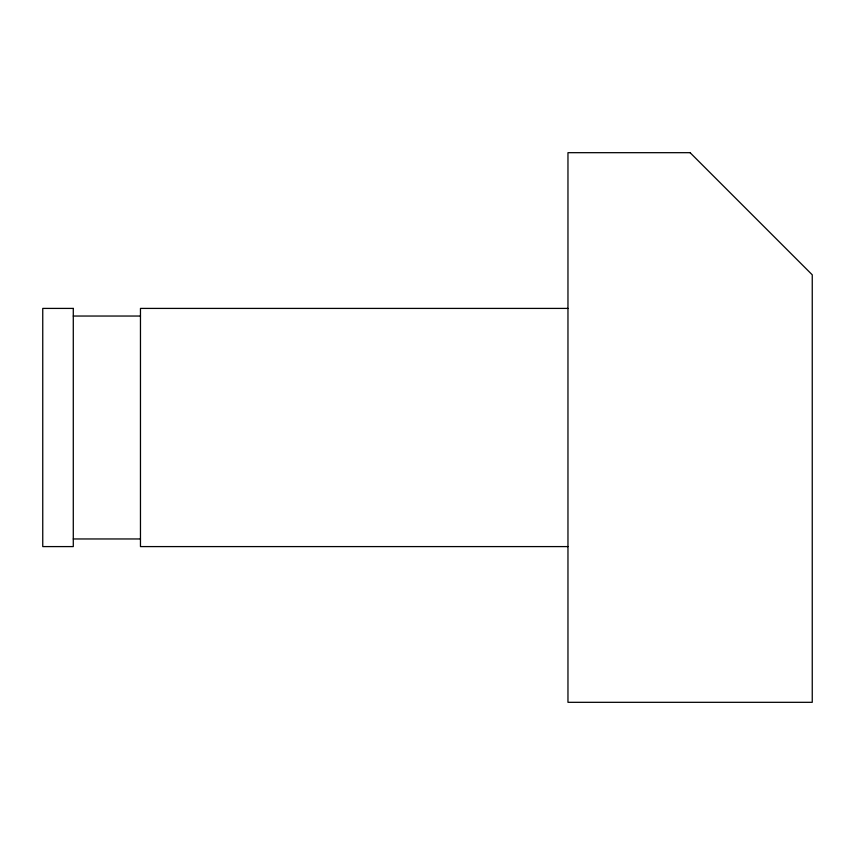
<?xml version="1.0" encoding="UTF-8"?>
<svg xmlns="http://www.w3.org/2000/svg" width="855" height="855" viewBox="0 0 855 855"><rect width="100%" height="100%" fill="white"/><g stroke="black" fill="none" stroke-linecap="round" stroke-linejoin="round"><path stroke-width="1.28" d="M567.966 308.409L140.466 308.409L140.466 546.591L567.966 546.591M73.284 316.04L140.466 316.04M73.284 538.96L140.466 538.96M690.103 152.682L567.966 152.682L567.966 702.318L812.25 702.318L812.25 274.818L690.103 152.682M73.284 308.409L42.75 308.409L42.75 546.591L73.284 546.591L73.284 308.409"/></g></svg>
